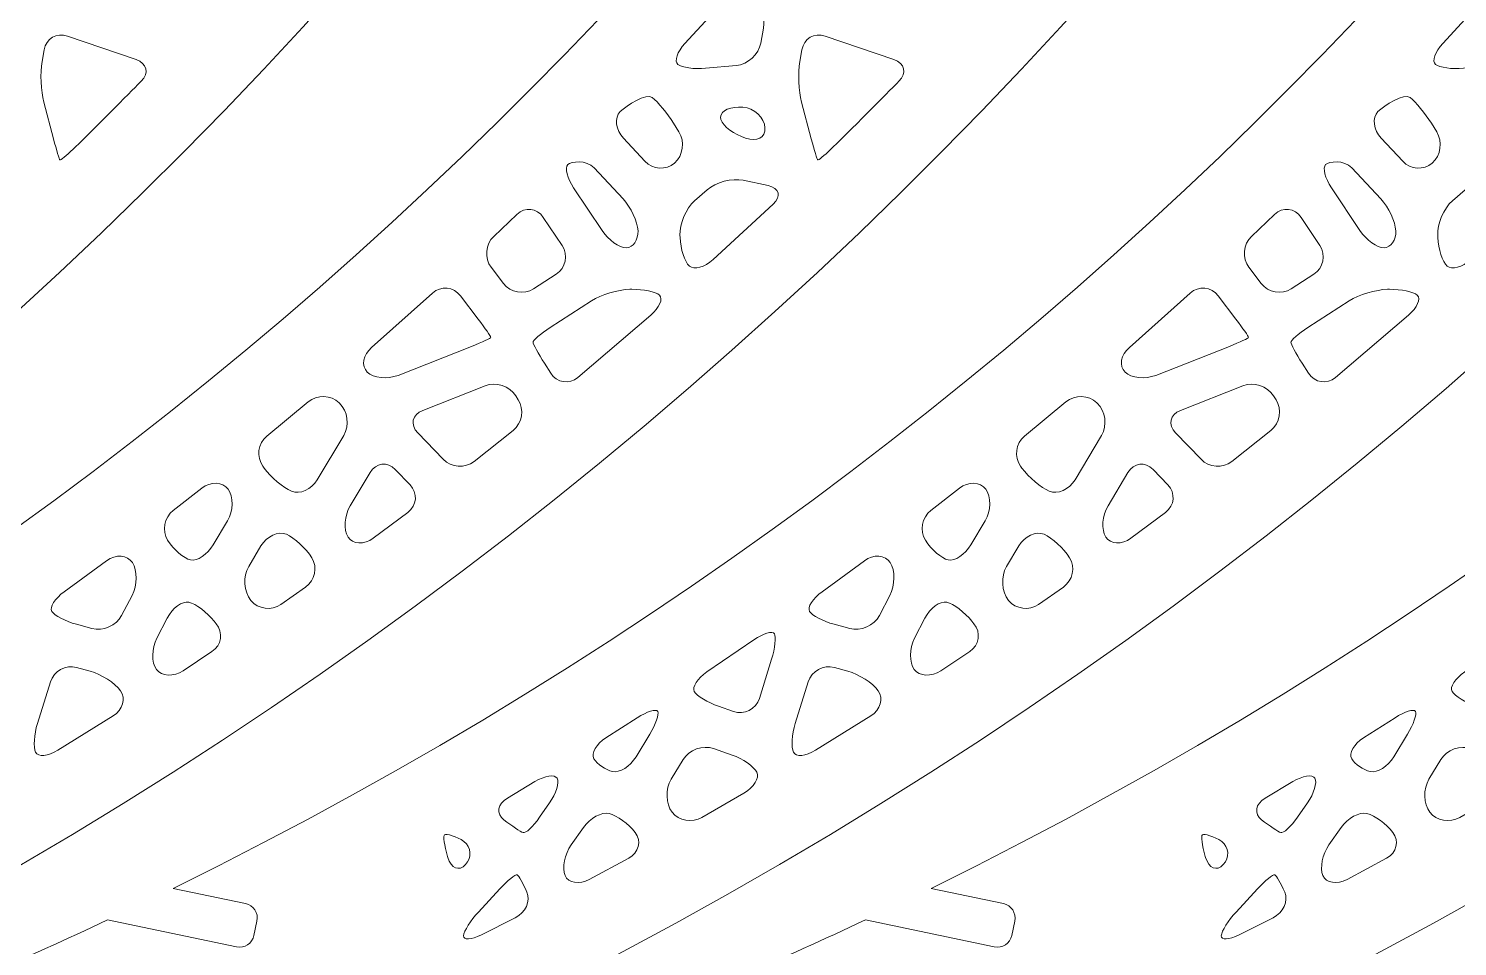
# Model space of a CAD drawing. Header units: inches. Extents: x 8 to 818, y -635 to -10.
# Drawn here: x 404.4 to 501.2, y -422.5 to -360.3 of the extents above; entities that cross this region are included whole.
import ezdxf

# ---------------------------------------------------------------- set-up
doc = ezdxf.new("R2010")
doc.units = ezdxf.units.IN
doc.header["$MEASUREMENT"] = 0
doc.layers.add('Calque 1', color=7, linetype='Continuous')

# ---------------------------------------------------------------- blocks, each defined once
blk = doc.blocks.new('block 4')
at = {"layer": 'Calque 1', "color": 179, "lineweight": 5, "true_color": 0x262425}
for points, knots in [([(602.229, -63.999), (602.229, -63.999), (613.182, -66.292), (613.182, -66.292), (613.723, -66.405), (614.069, -66.935), (613.956, -67.475), (613.956, -67.475), (613.751, -68.454), (613.751, -68.454), (613.638, -68.995), (613.108, -69.341), (612.567, -69.228), (612.567, -69.228), (603.57, -67.345), (603.57, -67.345), (655.562, -199.595), (597.377, -353.811), (465.529, -418.552), (465.529, -418.552), (470.43, -419.578), (470.43, -419.578), (470.971, -419.691), (471.317, -420.221), (471.204, -420.761), (471.204, -420.761), (470.999, -421.74), (470.999, -421.74), (470.886, -422.281), (470.356, -422.627), (469.815, -422.514), (469.815, -422.514), (461.083, -420.686), (461.083, -420.686), (458.287, -422), (455.464, -423.278), (452.604, -424.511), (448.668, -426.209), (446.729, -430.67), (448.214, -434.692), (448.214, -434.692), (448.269, -434.84), (448.269, -434.84), (449.803, -438.995), (454.417, -441.152), (458.571, -439.614), (625.336, -377.868), (704.203, -186.102), (630.651, -23.113), (626.135, -12.973), (613.242, -9.795), (602.688, -15.849), (602.688, -15.849), (602.688, -15.849), (602.688, -15.849), (592.115, -21.905), (587.738, -33.597), (592.186, -42.165), (595.883, -49.358), (599.225, -56.644), (602.229, -63.999)], [0, 0, 0, 0, 1, 1, 1, 2, 2, 2, 3, 3, 3, 4, 4, 4, 5, 5, 5, 6, 6, 6, 7, 7, 7, 8, 8, 8, 9, 9, 9, 10, 10, 10, 11, 11, 11, 12, 12, 12, 13, 13, 13, 14, 14, 14, 15, 15, 15, 16, 16, 16, 17, 17, 17, 18, 18, 18, 19, 19, 19, 20, 20, 20, 20]), ([(506.257, -401.294), (506.383, -401.505), (506.297, -402.285), (506.067, -403.026), (506.067, -403.026), (505.241, -405.677), (505.241, -405.677), (505.01, -406.418), (504.221, -406.816), (503.488, -406.561), (503.488, -406.561), (502.48, -406.211), (502.48, -406.211), (501.746, -405.956), (501.005, -405.505), (500.832, -405.208), (500.659, -404.911), (501.044, -404.314), (501.687, -403.88), (501.687, -403.88), (504.868, -401.711), (504.868, -401.711), (505.506, -401.27), (506.132, -401.082), (506.257, -401.294)], [0, 0, 0, 0, 1, 1, 1, 2, 2, 2, 3, 3, 3, 4, 4, 4, 5, 5, 5, 6, 6, 6, 7, 7, 7, 8, 8, 8, 8]), ([(498.352, -406.559), (498.46, -406.743), (498.219, -407.438), (497.816, -408.101), (497.816, -408.101), (496.886, -409.633), (496.886, -409.633), (496.484, -410.296), (495.765, -410.748), (495.289, -410.636), (494.813, -410.524), (494.248, -410.133), (494.035, -409.767), (493.821, -409.401), (494.183, -408.762), (494.839, -408.347), (494.839, -408.347), (496.97, -406.987), (496.97, -406.987), (497.623, -406.567), (498.245, -406.374), (498.352, -406.559)], [0, 0, 0, 0, 1, 1, 1, 2, 2, 2, 3, 3, 3, 4, 4, 4, 5, 5, 5, 6, 6, 6, 7, 7, 7, 7]), ([(503.391, -409.515), (504.124, -409.77), (504.879, -410.295), (505.069, -410.682), (505.259, -411.069), (504.866, -411.706), (504.196, -412.097), (504.196, -412.097), (501.351, -413.74), (501.351, -413.74), (500.677, -414.124), (499.767, -413.97), (499.33, -413.397), (498.892, -412.825), (498.864, -411.813), (499.267, -411.15), (499.267, -411.15), (500.073, -409.823), (500.073, -409.823), (500.475, -409.159), (501.405, -408.825), (502.138, -409.08), (502.138, -409.08), (503.391, -409.515), (503.391, -409.515)], [0, 0, 0, 0, 1, 1, 1, 2, 2, 2, 3, 3, 3, 4, 4, 4, 5, 5, 5, 6, 6, 6, 7, 7, 7, 8, 8, 8, 8]), ([(491.541, -411.093), (491.704, -411.372), (491.474, -412.122), (491.031, -412.759), (491.031, -412.759), (490.352, -413.734), (490.352, -413.734), (489.908, -414.371), (489.402, -414.839), (489.227, -414.775), (489.051, -414.711), (488.469, -414.32), (487.932, -413.906), (487.396, -413.492), (487.503, -412.829), (488.17, -412.434), (488.17, -412.434), (490.038, -411.316), (490.038, -411.316), (490.702, -410.914), (491.378, -410.814), (491.541, -411.093)], [0, 0, 0, 0, 1, 1, 1, 2, 2, 2, 3, 3, 3, 4, 4, 4, 5, 5, 5, 6, 6, 6, 7, 7, 7, 7]), ([(495.067, -413.483), (495.588, -413.605), (496.378, -414.182), (496.824, -414.766), (497.27, -415.35), (497.077, -416.131), (496.395, -416.502), (496.395, -416.502), (493.717, -417.942), (493.717, -417.942), (493.031, -418.306), (492.294, -418.188), (492.078, -417.68), (491.863, -417.172), (492.049, -416.235), (492.493, -415.598), (492.493, -415.598), (493.314, -414.418), (493.314, -414.418), (493.757, -413.782), (494.546, -413.36), (495.067, -413.483)], [0, 0, 0, 0, 1, 1, 1, 2, 2, 2, 3, 3, 3, 4, 4, 4, 5, 5, 5, 6, 6, 6, 7, 7, 7, 7]), ([(485.227, -415.383), (485.725, -415.768), (485.773, -416.47), (485.333, -416.943), (484.894, -417.417), (484.354, -417.195), (484.134, -416.451), (484.134, -416.451), (484.114, -416.383), (484.114, -416.383), (483.894, -415.639), (483.805, -414.978), (483.916, -414.915), (484.028, -414.851), (484.728, -414.998), (485.227, -415.383)], [0, 0, 0, 0, 1, 1, 1, 2, 2, 2, 3, 3, 3, 4, 4, 4, 5, 5, 5, 5]), ([(488.82, -417.631), (488.932, -417.672), (489.234, -418.201), (489.491, -418.807), (489.748, -419.413), (489.393, -420.197), (488.701, -420.548), (488.701, -420.548), (486.406, -421.702), (486.406, -421.702), (485.711, -422.047), (485.166, -422.072), (485.194, -421.758), (485.222, -421.443), (485.677, -420.721), (486.206, -420.152), (486.206, -420.152), (487.655, -418.591), (487.655, -418.591), (488.183, -418.022), (488.707, -417.59), (488.82, -417.631)], [0, 0, 0, 0, 1, 1, 1, 2, 2, 2, 3, 3, 3, 4, 4, 4, 5, 5, 5, 6, 6, 6, 7, 7, 7, 7])]:
    blk.add_open_spline(points, degree=3, knots=knots, dxfattribs=at)
blk = doc.blocks.new('block 5')
at = {"layer": 'Calque 1', "color": 179, "lineweight": 5, "true_color": 0x262425}
for points, knots in [([(550.889, -63.999), (550.889, -63.999), (561.842, -66.292), (561.842, -66.292), (562.383, -66.405), (562.729, -66.935), (562.616, -67.475), (562.616, -67.475), (562.411, -68.454), (562.411, -68.454), (562.298, -68.995), (561.768, -69.341), (561.228, -69.228), (561.228, -69.228), (552.23, -67.345), (552.23, -67.345), (604.222, -199.595), (546.038, -353.811), (414.189, -418.552), (414.189, -418.552), (419.09, -419.578), (419.09, -419.578), (419.631, -419.691), (419.977, -420.221), (419.864, -420.761), (419.864, -420.761), (419.659, -421.74), (419.659, -421.74), (419.546, -422.281), (419.016, -422.627), (418.476, -422.514), (418.476, -422.514), (409.743, -420.686), (409.743, -420.686), (406.948, -422), (404.124, -423.278), (401.265, -424.511), (397.328, -426.209), (395.389, -430.67), (396.874, -434.692), (396.874, -434.692), (396.929, -434.84), (396.929, -434.84), (398.464, -438.995), (403.078, -441.152), (407.231, -439.614), (573.997, -377.868), (652.863, -186.102), (579.311, -23.113), (574.795, -12.973), (561.902, -9.795), (551.349, -15.849), (551.349, -15.849), (551.349, -15.849), (551.349, -15.849), (540.775, -21.905), (536.399, -33.597), (540.846, -42.165), (544.544, -49.358), (547.885, -56.644), (550.889, -63.999)], [0, 0, 0, 0, 1, 1, 1, 2, 2, 2, 3, 3, 3, 4, 4, 4, 5, 5, 5, 6, 6, 6, 7, 7, 7, 8, 8, 8, 9, 9, 9, 10, 10, 10, 11, 11, 11, 12, 12, 12, 13, 13, 13, 14, 14, 14, 15, 15, 15, 16, 16, 16, 17, 17, 17, 18, 18, 18, 19, 19, 19, 20, 20, 20, 20]), ([(504.956, -357.923), (505.398, -358.448), (505.65, -359.503), (505.515, -360.267), (505.515, -360.267), (505.336, -361.278), (505.336, -361.278), (505.201, -362.043), (504.459, -362.725), (503.686, -362.796), (503.686, -362.796), (501.602, -362.985), (501.602, -362.985), (500.829, -363.055), (499.981, -362.939), (499.718, -362.726), (499.455, -362.513), (499.671, -361.874), (500.198, -361.304), (500.198, -361.304), (503.206, -358.015), (503.206, -358.015), (503.726, -357.439), (504.513, -357.397), (504.956, -357.923)], [0, 0, 0, 0, 1, 1, 1, 2, 2, 2, 3, 3, 3, 4, 4, 4, 5, 5, 5, 6, 6, 6, 7, 7, 7, 8, 8, 8, 8]), ([(497.987, -364.956), (498.37, -365.266), (499.019, -366.057), (499.431, -366.715), (499.431, -366.715), (499.792, -367.293), (499.792, -367.293), (500.203, -367.951), (500.069, -368.9), (499.495, -369.403), (498.921, -369.906), (498.017, -369.853), (497.488, -369.285), (497.488, -369.285), (496.029, -367.723), (496.029, -367.723), (495.5, -367.156), (495.403, -366.346), (495.814, -365.924), (496.226, -365.502), (497.605, -364.647), (497.987, -364.956)], [0, 0, 0, 0, 1, 1, 1, 2, 2, 2, 3, 3, 3, 4, 4, 4, 5, 5, 5, 6, 6, 6, 7, 7, 7, 7]), ([(496.003, -371.831), (496.533, -372.398), (496.99, -373.372), (497.018, -373.996), (497.047, -374.62), (496.688, -375.136), (496.221, -375.143), (495.753, -375.15), (495.019, -374.627), (494.588, -373.981), (494.588, -373.981), (492.655, -371.081), (492.655, -371.081), (492.224, -370.435), (492.05, -369.731), (492.267, -369.515), (492.484, -369.299), (493.514, -369.165), (494.044, -369.732), (494.044, -369.732), (496.003, -371.831), (496.003, -371.831)], [0, 0, 0, 0, 1, 1, 1, 2, 2, 2, 3, 3, 3, 4, 4, 4, 5, 5, 5, 6, 6, 6, 7, 7, 7, 7]), ([(505.834, -370.931), (506.593, -371.091), (506.751, -371.656), (506.184, -372.186), (506.184, -372.186), (502.107, -375.95), (502.107, -375.95), (501.534, -376.472), (500.809, -376.668), (500.497, -376.385), (500.185, -376.101), (499.9, -375.235), (499.865, -374.46), (499.865, -374.46), (499.857, -374.302), (499.857, -374.302), (499.822, -373.527), (500.27, -372.475), (500.854, -371.964), (500.854, -371.964), (501.71, -371.215), (501.71, -371.215), (502.294, -370.704), (503.393, -370.417), (504.152, -370.577), (504.152, -370.577), (505.834, -370.931), (505.834, -370.931)], [0, 0, 0, 0, 1, 1, 1, 2, 2, 2, 3, 3, 3, 4, 4, 4, 5, 5, 5, 6, 6, 6, 7, 7, 7, 8, 8, 8, 9, 9, 9, 9]), ([(491.872, -374.995), (492.303, -375.641), (492.122, -376.513), (491.47, -376.935), (491.47, -376.935), (489.935, -377.925), (489.935, -377.925), (489.283, -378.346), (488.367, -378.185), (487.898, -377.566), (487.898, -377.566), (487.069, -376.47), (487.069, -376.47), (486.601, -375.851), (486.68, -374.909), (487.244, -374.377), (487.244, -374.377), (488.802, -372.894), (488.802, -372.894), (489.362, -372.357), (490.173, -372.446), (490.603, -373.091), (490.603, -373.091), (491.872, -374.995), (491.872, -374.995)], [0, 0, 0, 0, 1, 1, 1, 2, 2, 2, 3, 3, 3, 4, 4, 4, 5, 5, 5, 6, 6, 6, 7, 7, 7, 8, 8, 8, 8]), ([(486.188, -379.982), (486.656, -380.601), (487.043, -381.153), (487.047, -381.209), (487.051, -381.264), (486.464, -381.542), (485.742, -381.827), (485.742, -381.827), (480.758, -383.79), (480.758, -383.79), (480.036, -384.074), (479.099, -383.974), (478.677, -383.567), (478.254, -383.161), (478.386, -382.409), (478.969, -381.897), (478.969, -381.897), (483.091, -378.22), (483.091, -378.22), (483.667, -377.699), (484.521, -377.779), (484.989, -378.398), (484.989, -378.398), (486.188, -379.982), (486.188, -379.982)], [0, 0, 0, 0, 1, 1, 1, 2, 2, 2, 3, 3, 3, 4, 4, 4, 5, 5, 5, 6, 6, 6, 7, 7, 7, 8, 8, 8, 8]), ([(498.477, -378.363), (498.733, -378.595), (498.464, -379.202), (497.877, -379.711), (497.877, -379.711), (492.941, -383.925), (492.941, -383.925), (492.347, -384.424), (491.52, -384.297), (491.104, -383.642), (491.104, -383.642), (490.678, -382.973), (490.678, -382.973), (490.262, -382.318), (489.913, -381.677), (489.904, -381.549), (489.894, -381.422), (490.419, -380.972), (491.071, -380.551), (491.071, -380.551), (493.863, -378.748), (493.863, -378.748), (494.515, -378.327), (495.684, -377.973), (496.46, -377.962), (496.46, -377.962), (496.6, -377.96), (496.6, -377.96), (497.376, -377.948), (498.221, -378.13), (498.477, -378.363)], [0, 0, 0, 0, 1, 1, 1, 2, 2, 2, 3, 3, 3, 4, 4, 4, 5, 5, 5, 6, 6, 6, 7, 7, 7, 8, 8, 8, 9, 9, 9, 10, 10, 10, 10]), ([(488.904, -385.443), (489.321, -386.098), (489.166, -387.031), (488.561, -387.517), (488.561, -387.517), (485.912, -389.621), (485.912, -389.621), (485.302, -390.101), (484.362, -390.036), (483.823, -389.478), (483.823, -389.478), (482.101, -387.695), (482.101, -387.695), (481.562, -387.137), (481.711, -386.447), (482.433, -386.163), (482.433, -386.163), (486.661, -384.498), (486.661, -384.498), (487.384, -384.213), (488.315, -384.516), (488.732, -385.171), (488.732, -385.171), (488.904, -385.443), (488.904, -385.443)], [0, 0, 0, 0, 1, 1, 1, 2, 2, 2, 3, 3, 3, 4, 4, 4, 5, 5, 5, 6, 6, 6, 7, 7, 7, 8, 8, 8, 8]), ([(476.792, -385.67), (477.351, -386.208), (477.483, -387.194), (477.085, -387.86), (477.085, -387.86), (475.289, -390.863), (475.289, -390.863), (474.891, -391.529), (474.106, -391.881), (473.544, -391.644), (472.983, -391.407), (472.15, -390.7), (471.693, -390.072), (471.693, -390.072), (471.601, -389.945), (471.601, -389.945), (471.144, -389.317), (471.262, -388.401), (471.862, -387.909), (471.862, -387.909), (474.674, -385.579), (474.674, -385.579), (475.269, -385.081), (476.213, -385.113), (476.772, -385.651), (476.772, -385.651), (476.792, -385.67), (476.792, -385.67)], [0, 0, 0, 0, 1, 1, 1, 2, 2, 2, 3, 3, 3, 4, 4, 4, 5, 5, 5, 6, 6, 6, 7, 7, 7, 8, 8, 8, 9, 9, 9, 9]), ([(481.571, -391.209), (482.11, -391.767), (482.044, -392.606), (481.424, -393.072), (481.424, -393.072), (479.077, -394.82), (479.077, -394.82), (478.453, -395.281), (477.685, -395.247), (477.371, -394.746), (477.058, -394.245), (477.127, -393.29), (477.525, -392.624), (477.525, -392.624), (478.87, -390.374), (478.87, -390.374), (479.268, -389.707), (480.035, -389.619), (480.575, -390.177), (480.575, -390.177), (481.571, -391.209), (481.571, -391.209)], [0, 0, 0, 0, 1, 1, 1, 2, 2, 2, 3, 3, 3, 4, 4, 4, 5, 5, 5, 6, 6, 6, 7, 7, 7, 7]), ([(469.245, -391.504), (469.619, -392.018), (469.599, -392.983), (469.201, -393.65), (469.201, -393.65), (468.236, -395.268), (468.236, -395.268), (467.839, -395.934), (467.147, -396.399), (466.7, -396.301), (466.253, -396.203), (465.555, -395.601), (465.149, -394.963), (464.743, -394.324), (464.913, -393.415), (465.528, -392.941), (465.528, -392.941), (467.456, -391.442), (467.456, -391.442), (468.066, -390.963), (468.871, -390.991), (469.245, -391.504)], [0, 0, 0, 0, 1, 1, 1, 2, 2, 2, 3, 3, 3, 4, 4, 4, 5, 5, 5, 6, 6, 6, 7, 7, 7, 7]), ([(473.192, -394.558), (473.739, -394.789), (474.516, -395.504), (474.919, -396.147), (475.321, -396.789), (475.132, -397.683), (474.499, -398.132), (474.499, -398.132), (472.819, -399.315), (472.819, -399.315), (472.183, -399.759), (471.27, -399.635), (470.79, -399.039), (470.311, -398.443), (470.244, -397.41), (470.642, -396.744), (470.642, -396.744), (471.473, -395.35), (471.473, -395.35), (471.871, -394.684), (472.644, -394.327), (473.192, -394.558)], [0, 0, 0, 0, 1, 1, 1, 2, 2, 2, 3, 3, 3, 4, 4, 4, 5, 5, 5, 6, 6, 6, 7, 7, 7, 7]), ([(462.769, -396.479), (463.108, -397.012), (463.094, -398.012), (462.737, -398.702), (462.737, -398.702), (462.032, -400.064), (462.032, -400.064), (461.676, -400.753), (460.772, -401.15), (460.023, -400.946), (460.023, -400.946), (458.964, -400.657), (458.964, -400.657), (458.215, -400.453), (457.467, -400.059), (457.302, -399.781), (457.136, -399.503), (457.516, -398.904), (458.145, -398.449), (458.145, -398.449), (461.017, -396.349), (461.017, -396.349), (461.641, -395.887), (462.429, -395.946), (462.769, -396.479)], [0, 0, 0, 0, 1, 1, 1, 2, 2, 2, 3, 3, 3, 4, 4, 4, 5, 5, 5, 6, 6, 6, 7, 7, 7, 8, 8, 8, 8]), ([(466.592, -399.167), (467.046, -399.266), (467.815, -399.842), (468.301, -400.447), (468.301, -400.447), (468.441, -400.622), (468.441, -400.622), (468.928, -401.227), (468.798, -402.075), (468.154, -402.507), (468.154, -402.507), (466.202, -403.804), (466.202, -403.804), (465.554, -404.231), (464.741, -404.192), (464.395, -403.717), (464.05, -403.242), (464.059, -402.289), (464.415, -401.6), (464.415, -401.6), (465.119, -400.239), (465.119, -400.239), (465.476, -399.55), (466.139, -399.067), (466.592, -399.167)], [0, 0, 0, 0, 1, 1, 1, 2, 2, 2, 3, 3, 3, 4, 4, 4, 5, 5, 5, 6, 6, 6, 7, 7, 7, 8, 8, 8, 8]), ([(454.918, -401.294), (455.044, -401.505), (454.958, -402.285), (454.727, -403.026), (454.727, -403.026), (453.901, -405.677), (453.901, -405.677), (453.67, -406.418), (452.882, -406.816), (452.149, -406.561), (452.149, -406.561), (451.14, -406.211), (451.14, -406.211), (450.407, -405.956), (449.665, -405.505), (449.492, -405.208), (449.319, -404.911), (449.704, -404.314), (450.348, -403.88), (450.348, -403.88), (453.528, -401.711), (453.528, -401.711), (454.166, -401.27), (454.792, -401.082), (454.918, -401.294)], [0, 0, 0, 0, 1, 1, 1, 2, 2, 2, 3, 3, 3, 4, 4, 4, 5, 5, 5, 6, 6, 6, 7, 7, 7, 8, 8, 8, 8]), ([(459.903, -403.839), (460.651, -404.043), (461.575, -404.638), (461.956, -405.161), (462.337, -405.685), (462.111, -406.451), (461.454, -406.865), (461.454, -406.865), (457.708, -409.194), (457.708, -409.194), (457.047, -409.6), (456.371, -409.659), (456.208, -409.326), (456.044, -408.992), (456.099, -408.113), (456.329, -407.372), (456.329, -407.372), (457.204, -404.564), (457.204, -404.564), (457.434, -403.823), (458.236, -403.384), (458.985, -403.588), (458.985, -403.588), (459.903, -403.839), (459.903, -403.839)], [0, 0, 0, 0, 1, 1, 1, 2, 2, 2, 3, 3, 3, 4, 4, 4, 5, 5, 5, 6, 6, 6, 7, 7, 7, 8, 8, 8, 8]), ([(447.013, -406.559), (447.121, -406.743), (446.879, -407.438), (446.477, -408.101), (446.477, -408.101), (445.547, -409.633), (445.547, -409.633), (445.144, -410.296), (444.425, -410.748), (443.949, -410.636), (443.473, -410.524), (442.909, -410.133), (442.695, -409.767), (442.481, -409.401), (442.843, -408.762), (443.5, -408.347), (443.5, -408.347), (445.631, -406.987), (445.631, -406.987), (446.283, -406.567), (446.905, -406.374), (447.013, -406.559)], [0, 0, 0, 0, 1, 1, 1, 2, 2, 2, 3, 3, 3, 4, 4, 4, 5, 5, 5, 6, 6, 6, 7, 7, 7, 7]), ([(452.051, -409.515), (452.784, -409.77), (453.54, -410.295), (453.73, -410.682), (453.919, -411.069), (453.526, -411.706), (452.856, -412.097), (452.856, -412.097), (450.011, -413.74), (450.011, -413.74), (449.337, -414.124), (448.428, -413.97), (447.99, -413.397), (447.553, -412.825), (447.524, -411.813), (447.927, -411.15), (447.927, -411.15), (448.733, -409.823), (448.733, -409.823), (449.136, -409.159), (450.065, -408.825), (450.798, -409.08), (450.798, -409.08), (452.051, -409.515), (452.051, -409.515)], [0, 0, 0, 0, 1, 1, 1, 2, 2, 2, 3, 3, 3, 4, 4, 4, 5, 5, 5, 6, 6, 6, 7, 7, 7, 8, 8, 8, 8]), ([(440.201, -411.093), (440.364, -411.372), (440.134, -412.122), (439.691, -412.759), (439.691, -412.759), (439.012, -413.734), (439.012, -413.734), (438.569, -414.371), (438.062, -414.839), (437.887, -414.775), (437.711, -414.711), (437.129, -414.32), (436.592, -413.906), (436.056, -413.492), (436.163, -412.829), (436.831, -412.434), (436.831, -412.434), (438.698, -411.316), (438.698, -411.316), (439.362, -410.914), (440.039, -410.814), (440.201, -411.093)], [0, 0, 0, 0, 1, 1, 1, 2, 2, 2, 3, 3, 3, 4, 4, 4, 5, 5, 5, 6, 6, 6, 7, 7, 7, 7]), ([(443.727, -413.483), (444.248, -413.605), (445.039, -414.182), (445.484, -414.766), (445.93, -415.35), (445.737, -416.131), (445.055, -416.502), (445.055, -416.502), (442.377, -417.942), (442.377, -417.942), (441.692, -418.306), (440.954, -418.188), (440.739, -417.68), (440.523, -417.172), (440.71, -416.235), (441.153, -415.598), (441.153, -415.598), (441.974, -414.418), (441.974, -414.418), (442.418, -413.782), (443.207, -413.36), (443.727, -413.483)], [0, 0, 0, 0, 1, 1, 1, 2, 2, 2, 3, 3, 3, 4, 4, 4, 5, 5, 5, 6, 6, 6, 7, 7, 7, 7]), ([(433.887, -415.383), (434.385, -415.768), (434.433, -416.47), (433.994, -416.943), (433.554, -417.417), (433.014, -417.195), (432.794, -416.451), (432.794, -416.451), (432.774, -416.383), (432.774, -416.383), (432.554, -415.639), (432.465, -414.978), (432.577, -414.915), (432.688, -414.851), (433.389, -414.998), (433.887, -415.383)], [0, 0, 0, 0, 1, 1, 1, 2, 2, 2, 3, 3, 3, 4, 4, 4, 5, 5, 5, 5]), ([(437.48, -417.631), (437.592, -417.672), (437.894, -418.201), (438.151, -418.807), (438.409, -419.413), (438.053, -420.197), (437.361, -420.548), (437.361, -420.548), (435.067, -421.702), (435.067, -421.702), (434.372, -422.047), (433.826, -422.072), (433.854, -421.758), (433.883, -421.443), (434.338, -420.721), (434.866, -420.152), (434.866, -420.152), (436.316, -418.591), (436.316, -418.591), (436.844, -418.022), (437.368, -417.59), (437.48, -417.631)], [0, 0, 0, 0, 1, 1, 1, 2, 2, 2, 3, 3, 3, 4, 4, 4, 5, 5, 5, 6, 6, 6, 7, 7, 7, 7])]:
    blk.add_open_spline(points, degree=3, knots=knots, dxfattribs=at)
blk = doc.blocks.new('block 6')
at = {"layer": 'Calque 1', "color": 179, "lineweight": 5, "true_color": 0x262425}
for points, knots in [([(499.549, -63.999), (499.549, -63.999), (510.503, -66.292), (510.503, -66.292), (511.043, -66.405), (511.39, -66.935), (511.277, -67.475), (511.277, -67.475), (511.072, -68.454), (511.072, -68.454), (510.959, -68.995), (510.429, -69.341), (509.888, -69.228), (509.888, -69.228), (500.89, -67.345), (500.89, -67.345), (552.883, -199.595), (494.698, -353.811), (362.849, -418.552), (362.849, -418.552), (367.751, -419.578), (367.751, -419.578), (368.291, -419.691), (368.638, -420.221), (368.525, -420.761), (368.525, -420.761), (368.32, -421.74), (368.32, -421.74), (368.207, -422.281), (367.677, -422.627), (367.136, -422.514), (367.136, -422.514), (358.403, -420.686), (358.403, -420.686), (355.608, -422), (352.784, -423.278), (349.925, -424.511), (345.988, -426.209), (344.049, -430.67), (345.535, -434.692), (345.535, -434.692), (345.589, -434.84), (345.589, -434.84), (347.124, -438.995), (351.738, -441.152), (355.892, -439.614), (522.657, -377.868), (601.524, -186.102), (527.971, -23.113), (523.456, -12.973), (510.563, -9.795), (500.009, -15.849), (500.009, -15.849), (500.009, -15.849), (500.009, -15.849), (489.435, -21.905), (485.059, -33.597), (489.506, -42.165), (493.204, -49.358), (496.546, -56.644), (499.549, -63.999)], [0, 0, 0, 0, 1, 1, 1, 2, 2, 2, 3, 3, 3, 4, 4, 4, 5, 5, 5, 6, 6, 6, 7, 7, 7, 8, 8, 8, 9, 9, 9, 10, 10, 10, 11, 11, 11, 12, 12, 12, 13, 13, 13, 14, 14, 14, 15, 15, 15, 16, 16, 16, 17, 17, 17, 18, 18, 18, 19, 19, 19, 20, 20, 20, 20]), ([(453.616, -357.923), (454.058, -358.448), (454.31, -359.503), (454.175, -360.267), (454.175, -360.267), (453.997, -361.278), (453.997, -361.278), (453.862, -362.043), (453.119, -362.725), (452.346, -362.796), (452.346, -362.796), (450.262, -362.985), (450.262, -362.985), (449.489, -363.055), (448.641, -362.939), (448.378, -362.726), (448.115, -362.513), (448.331, -361.874), (448.859, -361.304), (448.859, -361.304), (451.866, -358.015), (451.866, -358.015), (452.386, -357.439), (453.174, -357.397), (453.616, -357.923)], [0, 0, 0, 0, 1, 1, 1, 2, 2, 2, 3, 3, 3, 4, 4, 4, 5, 5, 5, 6, 6, 6, 7, 7, 7, 8, 8, 8, 8]), ([(463.015, -362.393), (463.749, -362.645), (463.904, -363.303), (463.36, -363.856), (463.36, -363.856), (460.837, -366.42), (459.146, -368.075), (458.74, -368.472), (458.74, -368.472), (458.74, -368.472), (458.291, -368.906), (457.892, -369.233), (457.853, -369.199), (457.815, -369.165), (457.62, -368.524), (457.421, -367.774), (457.421, -367.774), (456.759, -365.278), (456.759, -365.278), (456.56, -364.528), (456.508, -363.289), (456.642, -362.525), (456.642, -362.525), (456.782, -361.732), (456.782, -361.732), (456.917, -360.968), (457.628, -360.548), (458.363, -360.8), (458.363, -360.8), (463.015, -362.393), (463.015, -362.393)], [0, 0, 0, 0, 1, 1, 1, 2, 2, 2, 3, 3, 3, 4, 4, 4, 5, 5, 5, 6, 6, 6, 7, 7, 7, 8, 8, 8, 9, 9, 9, 10, 10, 10, 10]), ([(446.648, -364.956), (447.03, -365.266), (447.68, -366.057), (448.091, -366.715), (448.091, -366.715), (448.452, -367.293), (448.452, -367.293), (448.863, -367.951), (448.73, -368.9), (448.155, -369.403), (447.581, -369.906), (446.678, -369.853), (446.148, -369.285), (446.148, -369.285), (444.69, -367.723), (444.69, -367.723), (444.16, -367.156), (444.063, -366.346), (444.475, -365.924), (444.886, -365.502), (446.265, -364.647), (446.648, -364.956)], [0, 0, 0, 0, 1, 1, 1, 2, 2, 2, 3, 3, 3, 4, 4, 4, 5, 5, 5, 6, 6, 6, 7, 7, 7, 7]), ([(454.237, -366.777), (454.424, -367.485), (453.978, -367.938), (453.245, -367.784), (452.511, -367.629), (451.667, -367.113), (451.369, -366.635), (451.071, -366.158), (451.459, -365.71), (452.232, -365.64), (452.232, -365.64), (452.49, -365.616), (452.49, -365.616), (453.263, -365.546), (454.049, -366.068), (454.237, -366.777)], [0, 0, 0, 0, 1, 1, 1, 2, 2, 2, 3, 3, 3, 4, 4, 4, 5, 5, 5, 5]), ([(444.663, -371.831), (445.193, -372.398), (445.65, -373.372), (445.679, -373.996), (445.707, -374.62), (445.348, -375.136), (444.881, -375.143), (444.414, -375.15), (443.679, -374.627), (443.249, -373.981), (443.249, -373.981), (441.315, -371.081), (441.315, -371.081), (440.885, -370.435), (440.71, -369.731), (440.927, -369.515), (441.144, -369.299), (442.175, -369.165), (442.704, -369.732), (442.704, -369.732), (444.663, -371.831), (444.663, -371.831)], [0, 0, 0, 0, 1, 1, 1, 2, 2, 2, 3, 3, 3, 4, 4, 4, 5, 5, 5, 6, 6, 6, 7, 7, 7, 7]), ([(454.494, -370.931), (455.254, -371.091), (455.411, -371.656), (454.845, -372.186), (454.845, -372.186), (450.768, -375.95), (450.768, -375.95), (450.194, -376.472), (449.469, -376.668), (449.157, -376.385), (448.845, -376.101), (448.561, -375.235), (448.525, -374.46), (448.525, -374.46), (448.518, -374.302), (448.518, -374.302), (448.482, -373.527), (448.931, -372.475), (449.515, -371.964), (449.515, -371.964), (450.37, -371.215), (450.37, -371.215), (450.954, -370.704), (452.053, -370.417), (452.813, -370.577), (452.813, -370.577), (454.494, -370.931), (454.494, -370.931)], [0, 0, 0, 0, 1, 1, 1, 2, 2, 2, 3, 3, 3, 4, 4, 4, 5, 5, 5, 6, 6, 6, 7, 7, 7, 8, 8, 8, 9, 9, 9, 9]), ([(440.533, -374.995), (440.963, -375.641), (440.782, -376.513), (440.13, -376.935), (440.13, -376.935), (438.596, -377.925), (438.596, -377.925), (437.944, -378.346), (437.027, -378.185), (436.559, -377.566), (436.559, -377.566), (435.73, -376.47), (435.73, -376.47), (435.261, -375.851), (435.34, -374.909), (435.904, -374.377), (435.904, -374.377), (437.463, -372.894), (437.463, -372.894), (438.023, -372.357), (438.833, -372.446), (439.263, -373.091), (439.263, -373.091), (440.533, -374.995), (440.533, -374.995)], [0, 0, 0, 0, 1, 1, 1, 2, 2, 2, 3, 3, 3, 4, 4, 4, 5, 5, 5, 6, 6, 6, 7, 7, 7, 8, 8, 8, 8]), ([(434.848, -379.982), (435.317, -380.601), (435.703, -381.153), (435.708, -381.209), (435.712, -381.264), (435.124, -381.542), (434.402, -381.827), (434.402, -381.827), (429.418, -383.79), (429.418, -383.79), (428.696, -384.074), (427.76, -383.974), (427.337, -383.567), (426.915, -383.161), (427.046, -382.409), (427.629, -381.897), (427.629, -381.897), (431.752, -378.22), (431.752, -378.22), (432.327, -377.699), (433.181, -377.779), (433.649, -378.398), (433.649, -378.398), (434.848, -379.982), (434.848, -379.982)], [0, 0, 0, 0, 1, 1, 1, 2, 2, 2, 3, 3, 3, 4, 4, 4, 5, 5, 5, 6, 6, 6, 7, 7, 7, 8, 8, 8, 8]), ([(447.137, -378.363), (447.394, -378.595), (447.124, -379.202), (446.538, -379.711), (446.538, -379.711), (441.601, -383.925), (441.601, -383.925), (441.007, -384.424), (440.18, -384.297), (439.764, -383.642), (439.764, -383.642), (439.339, -382.973), (439.339, -382.973), (438.922, -382.318), (438.574, -381.677), (438.564, -381.549), (438.554, -381.422), (439.08, -380.972), (439.731, -380.551), (439.731, -380.551), (442.524, -378.748), (442.524, -378.748), (443.175, -378.327), (444.344, -377.973), (445.12, -377.962), (445.12, -377.962), (445.26, -377.96), (445.26, -377.96), (446.036, -377.948), (446.881, -378.13), (447.137, -378.363)], [0, 0, 0, 0, 1, 1, 1, 2, 2, 2, 3, 3, 3, 4, 4, 4, 5, 5, 5, 6, 6, 6, 7, 7, 7, 8, 8, 8, 9, 9, 9, 10, 10, 10, 10]), ([(437.565, -385.443), (437.981, -386.098), (437.827, -387.031), (437.221, -387.517), (437.221, -387.517), (434.573, -389.621), (434.573, -389.621), (433.962, -390.101), (433.022, -390.036), (432.483, -389.478), (432.483, -389.478), (430.761, -387.695), (430.761, -387.695), (430.222, -387.137), (430.372, -386.447), (431.094, -386.163), (431.094, -386.163), (435.322, -384.498), (435.322, -384.498), (436.044, -384.213), (436.975, -384.516), (437.392, -385.171), (437.392, -385.171), (437.565, -385.443), (437.565, -385.443)], [0, 0, 0, 0, 1, 1, 1, 2, 2, 2, 3, 3, 3, 4, 4, 4, 5, 5, 5, 6, 6, 6, 7, 7, 7, 8, 8, 8, 8]), ([(425.453, -385.67), (426.012, -386.208), (426.143, -387.194), (425.745, -387.86), (425.745, -387.86), (423.95, -390.863), (423.95, -390.863), (423.551, -391.529), (422.766, -391.881), (422.205, -391.644), (421.643, -391.407), (420.81, -390.7), (420.354, -390.072), (420.354, -390.072), (420.261, -389.945), (420.261, -389.945), (419.805, -389.317), (419.922, -388.401), (420.523, -387.909), (420.523, -387.909), (423.334, -385.579), (423.334, -385.579), (423.929, -385.081), (424.873, -385.113), (425.433, -385.651), (425.433, -385.651), (425.453, -385.67), (425.453, -385.67)], [0, 0, 0, 0, 1, 1, 1, 2, 2, 2, 3, 3, 3, 4, 4, 4, 5, 5, 5, 6, 6, 6, 7, 7, 7, 8, 8, 8, 9, 9, 9, 9]), ([(430.231, -391.209), (430.77, -391.767), (430.704, -392.606), (430.084, -393.072), (430.084, -393.072), (427.738, -394.82), (427.738, -394.82), (427.113, -395.281), (426.345, -395.247), (426.032, -394.746), (425.718, -394.245), (425.787, -393.29), (426.185, -392.624), (426.185, -392.624), (427.53, -390.374), (427.53, -390.374), (427.929, -389.707), (428.696, -389.619), (429.235, -390.177), (429.235, -390.177), (430.231, -391.209), (430.231, -391.209)], [0, 0, 0, 0, 1, 1, 1, 2, 2, 2, 3, 3, 3, 4, 4, 4, 5, 5, 5, 6, 6, 6, 7, 7, 7, 7]), ([(417.905, -391.504), (418.279, -392.018), (418.259, -392.983), (417.862, -393.65), (417.862, -393.65), (416.897, -395.268), (416.897, -395.268), (416.499, -395.934), (415.808, -396.399), (415.361, -396.301), (414.913, -396.203), (414.215, -395.601), (413.809, -394.963), (413.403, -394.324), (413.574, -393.415), (414.188, -392.941), (414.188, -392.941), (416.116, -391.442), (416.116, -391.442), (416.727, -390.963), (417.532, -390.991), (417.905, -391.504)], [0, 0, 0, 0, 1, 1, 1, 2, 2, 2, 3, 3, 3, 4, 4, 4, 5, 5, 5, 6, 6, 6, 7, 7, 7, 7]), ([(421.852, -394.558), (422.4, -394.789), (423.177, -395.504), (423.579, -396.147), (423.981, -396.789), (423.792, -397.683), (423.159, -398.132), (423.159, -398.132), (421.479, -399.315), (421.479, -399.315), (420.843, -399.759), (419.93, -399.635), (419.451, -399.039), (418.972, -398.443), (418.905, -397.41), (419.302, -396.744), (419.302, -396.744), (420.134, -395.35), (420.134, -395.35), (420.531, -394.684), (421.305, -394.327), (421.852, -394.558)], [0, 0, 0, 0, 1, 1, 1, 2, 2, 2, 3, 3, 3, 4, 4, 4, 5, 5, 5, 6, 6, 6, 7, 7, 7, 7]), ([(411.429, -396.479), (411.768, -397.012), (411.754, -398.012), (411.397, -398.702), (411.397, -398.702), (410.693, -400.064), (410.693, -400.064), (410.336, -400.753), (409.432, -401.15), (408.683, -400.946), (408.683, -400.946), (407.624, -400.657), (407.624, -400.657), (406.875, -400.453), (406.127, -400.059), (405.962, -399.781), (405.797, -399.503), (406.176, -398.904), (406.805, -398.449), (406.805, -398.449), (409.678, -396.349), (409.678, -396.349), (410.302, -395.887), (411.09, -395.946), (411.429, -396.479)], [0, 0, 0, 0, 1, 1, 1, 2, 2, 2, 3, 3, 3, 4, 4, 4, 5, 5, 5, 6, 6, 6, 7, 7, 7, 8, 8, 8, 8]), ([(415.252, -399.167), (415.706, -399.266), (416.475, -399.842), (416.961, -400.447), (416.961, -400.447), (417.102, -400.622), (417.102, -400.622), (417.588, -401.227), (417.459, -402.075), (416.814, -402.507), (416.814, -402.507), (414.862, -403.804), (414.862, -403.804), (414.214, -404.231), (413.401, -404.192), (413.055, -403.717), (412.71, -403.242), (412.719, -402.289), (413.076, -401.6), (413.076, -401.6), (413.78, -400.239), (413.78, -400.239), (414.136, -399.55), (414.799, -399.067), (415.252, -399.167)], [0, 0, 0, 0, 1, 1, 1, 2, 2, 2, 3, 3, 3, 4, 4, 4, 5, 5, 5, 6, 6, 6, 7, 7, 7, 8, 8, 8, 8]), ([(408.563, -403.839), (409.312, -404.043), (410.236, -404.638), (410.616, -405.161), (410.997, -405.685), (410.771, -406.451), (410.115, -406.865), (410.115, -406.865), (406.368, -409.194), (406.368, -409.194), (405.707, -409.6), (405.032, -409.659), (404.868, -409.326), (404.704, -408.992), (404.759, -408.113), (404.99, -407.372), (404.99, -407.372), (405.864, -404.564), (405.864, -404.564), (406.095, -403.823), (406.896, -403.384), (407.645, -403.588), (407.645, -403.588), (408.563, -403.839), (408.563, -403.839)], [0, 0, 0, 0, 1, 1, 1, 2, 2, 2, 3, 3, 3, 4, 4, 4, 5, 5, 5, 6, 6, 6, 7, 7, 7, 8, 8, 8, 8])]:
    blk.add_open_spline(points, degree=3, knots=knots, dxfattribs=at)
blk = doc.blocks.new('block 7')
at = {"layer": 'Calque 1', "color": 179, "lineweight": 5, "true_color": 0x262425}
for points, knots in [([(448.21, -63.999), (448.21, -63.999), (459.163, -66.292), (459.163, -66.292), (459.704, -66.405), (460.05, -66.935), (459.937, -67.475), (459.937, -67.475), (459.732, -68.454), (459.732, -68.454), (459.619, -68.995), (459.089, -69.341), (458.548, -69.228), (458.548, -69.228), (449.551, -67.345), (449.551, -67.345), (501.543, -199.595), (443.358, -353.811), (311.51, -418.552), (311.51, -418.552), (316.411, -419.578), (316.411, -419.578), (316.952, -419.691), (317.298, -420.221), (317.185, -420.761), (317.185, -420.761), (316.98, -421.74), (316.98, -421.74), (316.867, -422.281), (316.337, -422.627), (315.796, -422.514), (315.796, -422.514), (307.064, -420.686), (307.064, -420.686), (304.268, -422), (301.445, -423.278), (298.585, -424.511), (294.649, -426.209), (292.71, -430.67), (294.195, -434.692), (294.195, -434.692), (294.25, -434.84), (294.25, -434.84), (295.784, -438.995), (300.398, -441.152), (304.552, -439.614), (471.317, -377.868), (550.184, -186.102), (476.631, -23.113), (472.116, -12.973), (459.223, -9.795), (448.669, -15.849), (448.669, -15.849), (448.669, -15.849), (448.669, -15.849), (438.096, -21.905), (433.719, -33.597), (438.167, -42.165), (441.864, -49.358), (445.206, -56.644), (448.21, -63.999)], [0, 0, 0, 0, 1, 1, 1, 2, 2, 2, 3, 3, 3, 4, 4, 4, 5, 5, 5, 6, 6, 6, 7, 7, 7, 8, 8, 8, 9, 9, 9, 10, 10, 10, 11, 11, 11, 12, 12, 12, 13, 13, 13, 14, 14, 14, 15, 15, 15, 16, 16, 16, 17, 17, 17, 18, 18, 18, 19, 19, 19, 20, 20, 20, 20]), ([(411.675, -362.393), (412.409, -362.645), (412.565, -363.303), (412.02, -363.856), (412.02, -363.856), (409.497, -366.42), (407.806, -368.075), (407.401, -368.472), (407.401, -368.472), (407.401, -368.472), (406.951, -368.906), (406.552, -369.233), (406.514, -369.199), (406.475, -369.165), (406.28, -368.524), (406.081, -367.774), (406.081, -367.774), (405.419, -365.278), (405.419, -365.278), (405.22, -364.528), (405.168, -363.289), (405.303, -362.525), (405.303, -362.525), (405.443, -361.732), (405.443, -361.732), (405.578, -360.968), (406.289, -360.548), (407.023, -360.8), (407.023, -360.8), (411.675, -362.393), (411.675, -362.393)], [0, 0, 0, 0, 1, 1, 1, 2, 2, 2, 3, 3, 3, 4, 4, 4, 5, 5, 5, 6, 6, 6, 7, 7, 7, 8, 8, 8, 9, 9, 9, 10, 10, 10, 10])]:
    blk.add_open_spline(points, degree=3, knots=knots, dxfattribs=at)
blk = doc.blocks.new('block 8')
at = {"layer": 'Calque 1', "color": 179, "lineweight": 5, "true_color": 0x262425}
blk.add_open_spline([(396.87, -63.999), (396.87, -63.999), (407.823, -66.292), (407.823, -66.292), (408.364, -66.405), (408.71, -66.935), (408.597, -67.475), (408.597, -67.475), (408.392, -68.454), (408.392, -68.454), (408.279, -68.995), (407.749, -69.341), (407.209, -69.228), (407.209, -69.228), (398.211, -67.345), (398.211, -67.345), (450.203, -199.595), (392.019, -353.811), (260.17, -418.552), (260.17, -418.552), (265.071, -419.578), (265.071, -419.578), (265.612, -419.691), (265.958, -420.221), (265.845, -420.761), (265.845, -420.761), (265.64, -421.74), (265.64, -421.74), (265.527, -422.281), (264.997, -422.627), (264.457, -422.514), (264.457, -422.514), (255.724, -420.686), (255.724, -420.686), (252.928, -422), (250.105, -423.278), (247.246, -424.511), (243.309, -426.209), (241.37, -430.67), (242.855, -434.692), (242.855, -434.692), (242.91, -434.84), (242.91, -434.84), (244.445, -438.995), (249.059, -441.152), (253.212, -439.614), (419.978, -377.868), (498.844, -186.102), (425.292, -23.113), (420.776, -12.973), (407.883, -9.795), (397.33, -15.849), (397.33, -15.849), (397.33, -15.849), (397.33, -15.849), (386.756, -21.905), (382.38, -33.597), (386.827, -42.165), (390.525, -49.358), (393.866, -56.644), (396.87, -63.999)], degree=3, knots=[0, 0, 0, 0, 1, 1, 1, 2, 2, 2, 3, 3, 3, 4, 4, 4, 5, 5, 5, 6, 6, 6, 7, 7, 7, 8, 8, 8, 9, 9, 9, 10, 10, 10, 11, 11, 11, 12, 12, 12, 13, 13, 13, 14, 14, 14, 15, 15, 15, 16, 16, 16, 17, 17, 17, 18, 18, 18, 19, 19, 19, 20, 20, 20, 20], dxfattribs=at)
blk = doc.blocks.new('block 9')
at = {"layer": 'Calque 1', "color": 179, "lineweight": 5, "true_color": 0x262425}
blk.add_open_spline([(345.53, -63.999), (345.53, -63.999), (356.484, -66.292), (356.484, -66.292), (357.024, -66.405), (357.371, -66.935), (357.258, -67.475), (357.258, -67.475), (357.053, -68.454), (357.053, -68.454), (356.94, -68.995), (356.41, -69.341), (355.869, -69.228), (355.869, -69.228), (346.871, -67.345), (346.871, -67.345), (398.864, -199.595), (340.679, -353.811), (208.83, -418.552), (208.83, -418.552), (213.732, -419.578), (213.732, -419.578), (214.272, -419.691), (214.619, -420.221), (214.506, -420.761), (214.506, -420.761), (214.301, -421.74), (214.301, -421.74), (214.188, -422.281), (213.658, -422.627), (213.117, -422.514), (213.117, -422.514), (204.384, -420.686), (204.384, -420.686), (201.589, -422), (198.765, -423.278), (195.906, -424.511), (191.969, -426.209), (190.03, -430.67), (191.516, -434.692), (191.516, -434.692), (191.57, -434.84), (191.57, -434.84), (193.105, -438.995), (197.719, -441.152), (201.873, -439.614), (368.638, -377.868), (447.505, -186.102), (373.952, -23.113), (369.437, -12.973), (356.544, -9.795), (345.99, -15.849), (345.99, -15.849), (345.99, -15.849), (345.99, -15.849), (335.416, -21.905), (331.04, -33.597), (335.487, -42.165), (339.185, -49.358), (342.527, -56.644), (345.53, -63.999)], degree=3, knots=[0, 0, 0, 0, 1, 1, 1, 2, 2, 2, 3, 3, 3, 4, 4, 4, 5, 5, 5, 6, 6, 6, 7, 7, 7, 8, 8, 8, 9, 9, 9, 10, 10, 10, 11, 11, 11, 12, 12, 12, 13, 13, 13, 14, 14, 14, 15, 15, 15, 16, 16, 16, 17, 17, 17, 18, 18, 18, 19, 19, 19, 20, 20, 20, 20], dxfattribs=at)
blk = doc.blocks.new('block 12')
at = {"layer": 'Calque 1', "color": 179, "lineweight": 5, "true_color": 0x262425}
blk.add_open_spline([(415.101, -541.498), (415.101, -541.498), (412.105, -552.28), (412.105, -552.28), (411.957, -552.812), (411.406, -553.123), (410.874, -552.976), (410.874, -552.976), (409.91, -552.708), (409.91, -552.708), (409.378, -552.56), (409.067, -552.009), (409.215, -551.477), (409.215, -551.477), (411.676, -542.619), (411.676, -542.619), (276.339, -585.948), (126.21, -517.909), (70.134, -382.149), (70.134, -382.149), (68.793, -386.974), (68.793, -386.974), (68.645, -387.506), (68.094, -387.817), (67.562, -387.669), (67.562, -387.669), (66.599, -387.402), (66.599, -387.402), (66.066, -387.254), (65.755, -386.702), (65.903, -386.17), (65.903, -386.17), (68.292, -377.574), (68.292, -377.574), (67.162, -374.699), (66.068, -371.799), (65.023, -368.866), (63.583, -364.828), (59.257, -362.604), (55.148, -363.826), (55.148, -363.826), (54.996, -363.871), (54.996, -363.871), (50.751, -365.134), (48.299, -369.599), (49.565, -373.843), (100.395, -544.253), (286.658, -635.36), (454.063, -572.505), (464.474, -568.655), (468.479, -555.994), (463.121, -545.071), (463.121, -545.071), (463.121, -545.071), (463.121, -545.071), (457.761, -534.128), (446.377, -529.004), (437.539, -532.888), (430.122, -536.113), (422.636, -538.976), (415.101, -541.498)], degree=3, knots=[0, 0, 0, 0, 1, 1, 1, 2, 2, 2, 3, 3, 3, 4, 4, 4, 5, 5, 5, 6, 6, 6, 7, 7, 7, 8, 8, 8, 9, 9, 9, 10, 10, 10, 11, 11, 11, 12, 12, 12, 13, 13, 13, 14, 14, 14, 15, 15, 15, 16, 16, 16, 17, 17, 17, 18, 18, 18, 19, 19, 19, 20, 20, 20, 20], dxfattribs=at)
blk = doc.blocks.new('block 13')
at = {"layer": 'Calque 1', "color": 179, "lineweight": 5, "true_color": 0x262425}
blk.add_open_spline([(719.694, -361.546), (719.694, -361.546), (724.17, -371.802), (724.17, -371.802), (724.391, -372.309), (724.16, -372.898), (723.653, -373.119), (723.653, -373.119), (722.737, -373.519), (722.737, -373.519), (722.231, -373.74), (721.641, -373.509), (721.42, -373.002), (721.42, -373.002), (717.744, -364.577), (717.744, -364.577), (640.056, -483.564), (480.643, -525.464), (351.496, -455.488), (351.496, -455.488), (353.499, -460.077), (353.499, -460.077), (353.72, -460.583), (353.489, -461.173), (352.983, -461.394), (352.983, -461.394), (352.066, -461.794), (352.066, -461.794), (351.56, -462.015), (350.971, -461.783), (350.75, -461.277), (350.75, -461.277), (347.181, -453.1), (347.181, -453.1), (344.491, -451.582), (341.813, -450.021), (339.152, -448.404), (335.488, -446.179), (330.728, -447.182), (328.31, -450.722), (328.31, -450.722), (328.221, -450.853), (328.221, -450.853), (325.723, -454.511), (326.637, -459.522), (330.297, -462.017), (477.228, -562.189), (679.23, -515.398), (769.485, -361.031), (775.135, -351.477), (770.258, -339.126), (759.21, -334.03), (759.21, -334.03), (759.21, -334.03), (759.21, -334.03), (748.148, -328.919), (736.083, -332.124), (731.675, -340.712), (727.953, -347.893), (723.95, -354.837), (719.694, -361.546)], degree=3, knots=[0, 0, 0, 0, 1, 1, 1, 2, 2, 2, 3, 3, 3, 4, 4, 4, 5, 5, 5, 6, 6, 6, 7, 7, 7, 8, 8, 8, 9, 9, 9, 10, 10, 10, 11, 11, 11, 12, 12, 12, 13, 13, 13, 14, 14, 14, 15, 15, 15, 16, 16, 16, 17, 17, 17, 18, 18, 18, 19, 19, 19, 20, 20, 20, 20], dxfattribs=at)

msp = doc.modelspace()

# ---------------------------------------------------------------- block references
at = {"layer": 'Calque 1'}
for name in ['block 9', 'block 8', 'block 7', 'block 6', 'block 5', 'block 4', 'block 13', 'block 12']:
    msp.add_blockref(name, (0, 0), dxfattribs=at)

doc.saveas('drawing.dxf')
